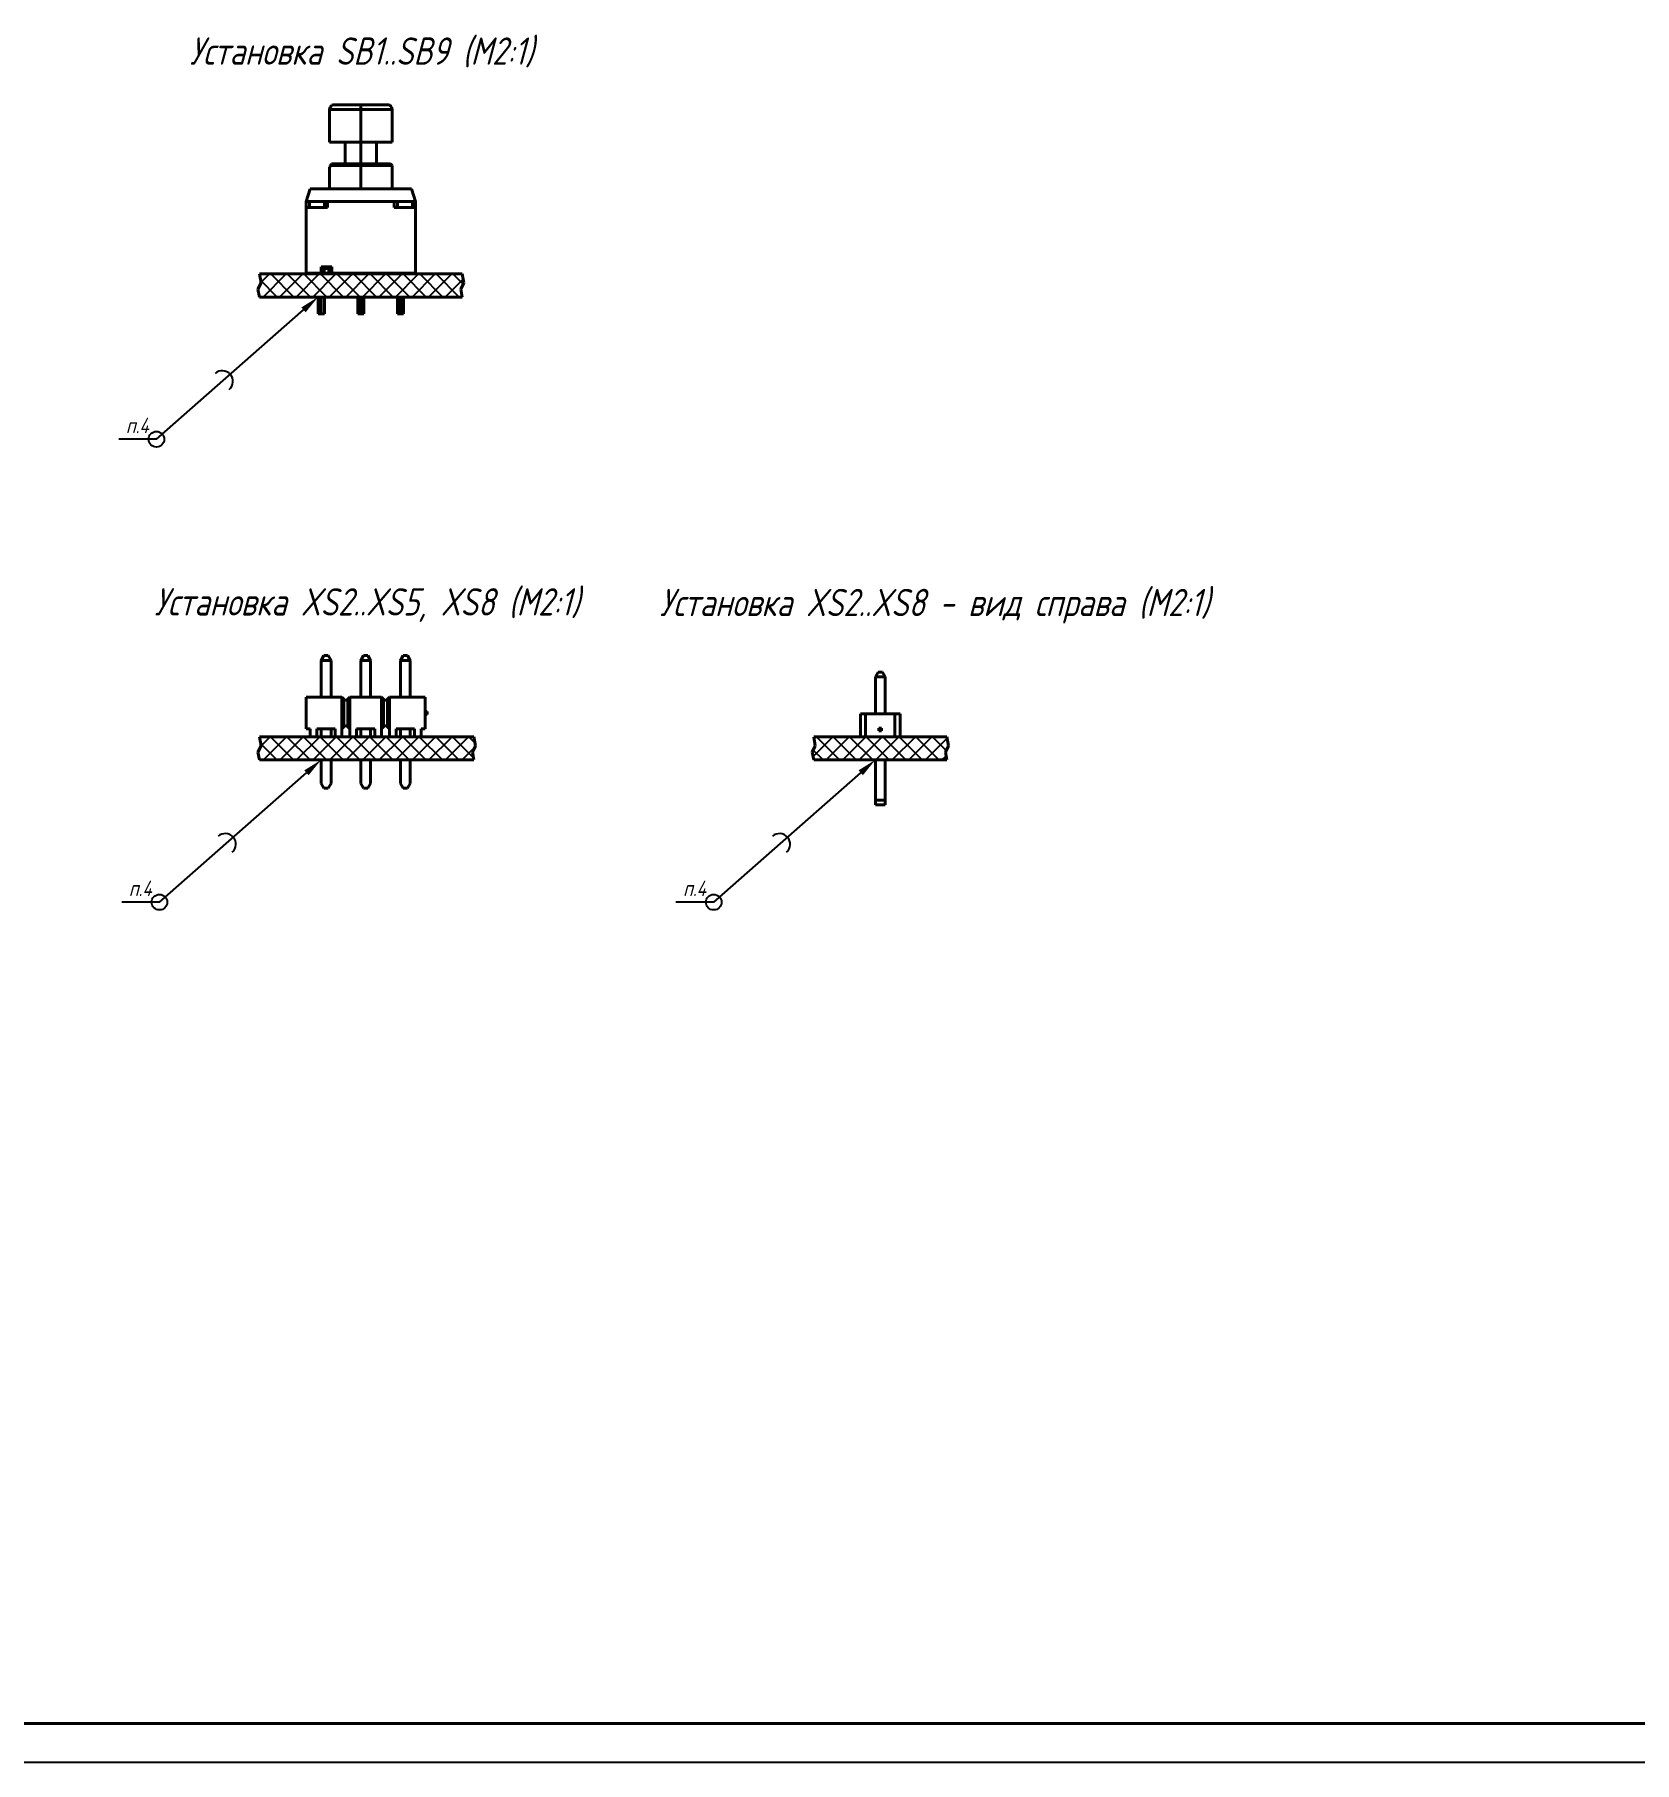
# Model space of a CAD drawing. Extents: x 193 to 1101, y 70 to 664.
# Drawn here: x 519.2 to 724.3, y 70 to 291.5 of the extents above; entities that cross this region are included whole.
import ezdxf

# ---------------------------------------------------------------- set-up
doc = ezdxf.new("R2010")
doc.units = 0
doc.header["$MEASUREMENT"] = 0
doc.layers.get('0').update_dxf_attribs({"linetype": 'CONTINUOUS'})
doc.layers.add('KONTUR', color=7, linetype='CONTINUOUS')
doc.layers.add('Основная', color=7, linetype='CONTINUOUS', lineweight=40)
doc.layers.add('тонкая', color=7, linetype='CONTINUOUS', lineweight=20)
doc.styles.add('GOST type A0', font='', dxfattribs={"oblique": 15, "height": 3.5})
doc.styles.get('GOST type A0').set_extended_font_data('GOST type A')

msp = doc.modelspace()

# ---------------------------------------------------------------- hatches: boundary and pattern name
h = msp.add_hatch()
h.set_pattern_fill('ANSI37', color=256, scale=12)
h.paths.add_polyline_path([(573.844, 258.893), (574.244, 259.693), (574.044, 260.853), (548.044, 260.853), (548.244, 259.693), (547.844, 258.893), (548.044, 257.893), (574.044, 257.893)])
h = msp.add_hatch()
h.set_pattern_fill('ANSI37', color=256, scale=12)
h.paths.add_polyline_path([(575.338, 199.543), (575.738, 200.343), (575.538, 201.503), (548.044, 201.503), (548.244, 200.343), (547.844, 199.543), (548.044, 198.543), (575.538, 198.543)])
h = msp.add_hatch()
h.set_pattern_fill('ANSI37', color=256, scale=12)
h.paths.add_polyline_path([(636.37, 200.343), (636.17, 201.503), (619.09, 201.503), (619.29, 200.343), (618.89, 199.543), (619.09, 198.543), (636.17, 198.543), (635.97, 199.543)])

# ---------------------------------------------------------------- linework, layer by layer
for p, q in [((534.841, 239.648), (553.687, 256.241)), ((534.841, 239.648), (530, 239.648)), ((535.226, 180.298), (554.072, 196.891)), ((606.272, 180.298), (625.119, 196.891)), ((535.226, 180.298), (530.385, 180.298)), ((606.272, 180.298), (601.432, 180.298))]:
    msp.add_line(p, q)
for centre in [(534.841, 239.648), (535.226, 180.298), (606.272, 180.298)]:
    msp.add_circle(centre, 1)
for centre in [(543.275, 247.074), (543.66, 187.724), (614.707, 187.724)]:
    msp.add_arc(centre, 1.371, 311.36007, 131.36007)
for points in [[(553.963, 255.928), (553.412, 256.553), (555.564, 257.893)], [(554.348, 196.578), (553.797, 197.204), (555.949, 198.543)], [(625.394, 196.578), (624.843, 197.204), (626.995, 198.543)]]:
    msp.add_solid(points)
at = {"layer": 'KONTUR'}
msp.add_line((1101, 70), (260, 70), dxfattribs=at)
at = {"layer": 'Основная'}
for p, q in [((557.044, 281.953), (557.064, 282.108)), ((557.044, 281.953), (557.18, 281.953)), ((557.044, 277.753), (557.044, 281.953)), ((557.124, 282.253), (557.064, 282.108)), ((557.124, 282.253), (557.22, 282.377)), ((557.18, 281.953), (557.58, 281.953)), ((557.22, 282.377), (557.344, 282.472)), ((557.344, 282.472), (557.489, 282.532)), ((557.489, 282.532), (557.644, 282.553)), ((557.58, 281.953), (558.215, 281.953)), ((557.644, 282.553), (557.76, 282.553)), ((557.76, 282.553), (558.099, 282.553)), ((558.099, 282.553), (558.64, 282.553)), ((558.215, 281.953), (559.044, 281.953)), ((558.64, 282.553), (559.344, 282.553)), ((559.044, 281.953), (560.009, 281.953)), ((559.344, 282.553), (560.164, 282.553)), ((560.009, 281.953), (561.044, 281.953)), ((560.164, 282.553), (561.044, 282.553)), ((561.044, 282.553), (561.924, 282.553)), ((561.044, 282.532), (561.044, 282.553)), ((561.044, 282.472), (561.044, 282.532)), ((561.044, 282.377), (561.044, 282.472)), ((561.044, 282.253), (561.044, 282.377)), ((561.044, 282.108), (561.044, 282.253)), ((561.044, 281.953), (561.044, 282.108)), ((561.044, 281.953), (562.079, 281.953)), ((561.044, 281.953), (561.044, 277.753)), ((561.924, 282.553), (562.744, 282.553)), ((562.079, 281.953), (563.044, 281.953)), ((562.744, 282.553), (563.448, 282.553)), ((563.044, 281.953), (563.872, 281.953)), ((563.448, 282.553), (563.988, 282.553)), ((563.872, 281.953), (564.508, 281.953)), ((563.988, 282.553), (564.328, 282.553)), ((564.328, 282.553), (564.599, 282.532)), ((564.508, 281.953), (564.908, 281.953)), ((564.744, 282.472), (564.599, 282.532)), ((564.868, 282.377), (564.744, 282.472)), ((564.963, 282.253), (564.868, 282.377)), ((564.908, 281.953), (565.044, 281.953)), ((565.023, 282.108), (564.963, 282.253)), ((565.044, 281.953), (565.023, 282.108)), ((565.044, 281.953), (565.044, 277.753)), ((557.044, 277.753), (557.18, 277.753)), ((557.18, 277.753), (557.58, 277.753)), ((557.58, 277.753), (558.215, 277.753)), ((558.215, 277.753), (559.044, 277.753)), ((559.044, 277.753), (560.009, 277.753)), ((559.044, 277.753), (559.044, 274.953)), ((560.009, 277.753), (561.044, 277.753)), ((561.044, 277.753), (562.079, 277.753)), ((561.044, 277.753), (561.044, 274.753)), ((562.079, 277.753), (563.044, 277.753)), ((563.044, 277.753), (563.872, 277.753)), ((563.044, 274.953), (563.044, 277.753)), ((563.872, 277.753), (564.508, 277.753)), ((564.508, 277.753), (564.908, 277.753)), ((564.908, 277.753), (565.044, 277.753)), ((557.089, 274.753), (557.291, 274.953)), ((557.089, 274.753), (557.089, 274.553)), ((557.089, 274.753), (557.416, 274.753)), ((557.291, 274.953), (557.607, 274.953)), ((557.416, 274.753), (558.033, 274.753)), ((557.607, 274.953), (558.196, 274.953)), ((558.033, 274.753), (558.892, 274.753)), ((558.196, 274.953), (559.01, 274.953)), ((558.892, 274.753), (559.923, 274.753)), ((559.01, 274.953), (559.985, 274.953)), ((559.923, 274.753), (561.044, 274.753)), ((559.985, 274.953), (561.044, 274.953)), ((561.044, 274.953), (562.027, 274.953)), ((561.044, 274.753), (561.044, 274.953)), ((561.044, 274.753), (562.079, 274.753)), ((561.044, 274.753), (561.044, 271.753)), ((562.027, 274.953), (562.944, 274.953)), ((562.079, 274.753), (563.044, 274.753)), ((562.944, 274.953), (563.731, 274.953)), ((563.044, 274.753), (563.872, 274.753)), ((563.731, 274.953), (564.335, 274.953)), ((563.872, 274.753), (564.508, 274.753)), ((564.335, 274.953), (564.714, 274.953)), ((564.508, 274.753), (564.908, 274.753)), ((564.714, 274.953), (564.844, 274.953)), ((564.844, 274.953), (565.044, 274.753)), ((564.908, 274.753), (565.044, 274.753)), ((565.044, 274.753), (565.044, 271.753)), ((557.044, 274.553), (557.049, 274.553)), ((557.044, 274.553), (557.044, 271.753)), ((557.049, 274.553), (557.089, 274.553)), ((554.044, 270.153), (554.544, 271.753)), ((554.544, 271.753), (561.044, 271.753)), ((561.044, 271.753), (567.544, 271.753)), ((567.544, 271.753), (568.044, 270.153)), ((554.044, 270.153), (554.044, 269.353)), ((556.764, 270.153), (554.044, 270.153)), ((554.044, 260.953), (554.044, 269.353)), ((556.764, 269.353), (554.044, 269.353)), ((554.444, 270.153), (554.444, 269.353)), ((556.364, 269.353), (556.364, 270.153)), ((565.324, 270.153), (556.764, 270.153)), ((556.764, 269.353), (556.764, 270.153)), ((568.044, 270.153), (565.324, 270.153)), ((565.324, 270.153), (565.324, 269.353)), ((568.044, 269.353), (565.324, 269.353)), ((565.724, 270.153), (565.724, 269.353)), ((567.644, 269.353), (567.644, 270.153)), ((568.044, 269.353), (568.044, 270.153)), ((568.044, 260.953), (568.044, 269.353)), ((555.944, 261.753), (555.944, 260.953)), ((555.944, 261.753), (557.344, 261.753)), ((556.044, 260.953), (556.044, 261.753)), ((556.144, 261.553), (556.144, 260.953)), ((556.144, 261.553), (556.151, 261.553)), ((556.151, 261.553), (556.171, 261.553)), ((557.137, 261.553), (556.151, 261.553)), ((556.171, 261.553), (556.202, 261.553)), ((556.202, 261.553), (556.244, 261.553)), ((556.244, 261.553), (556.292, 261.553)), ((556.292, 261.553), (556.344, 261.553)), ((556.344, 261.553), (556.944, 261.553)), ((556.344, 261.553), (556.344, 260.953)), ((556.944, 261.553), (556.996, 261.553)), ((556.944, 261.553), (556.944, 260.953)), ((556.996, 261.553), (557.044, 261.553)), ((557.044, 261.553), (557.085, 261.553)), ((557.085, 261.553), (557.117, 261.553)), ((557.117, 261.553), (557.137, 261.553)), ((557.137, 261.553), (557.144, 261.553)), ((557.144, 261.553), (557.144, 260.953)), ((557.344, 260.953), (557.344, 261.753)), ((547.844, 258.893), (548.244, 259.693)), ((548.044, 260.853), (574.044, 260.853)), ((548.244, 259.693), (548.044, 260.853)), ((554.044, 260.953), (555.944, 260.953)), ((555.564, 260.853), (555.564, 260.953)), ((555.944, 260.953), (556.044, 260.953)), ((555.964, 260.853), (555.964, 260.953)), ((556.044, 260.953), (556.144, 260.953)), ((556.144, 260.953), (556.151, 260.953)), ((556.151, 260.953), (556.144, 260.953)), ((556.151, 260.953), (556.171, 260.953)), ((556.171, 260.953), (556.202, 260.953)), ((556.244, 260.953), (556.171, 260.953)), ((556.202, 260.953), (556.244, 260.953)), ((556.244, 260.953), (556.292, 260.953)), ((556.292, 260.953), (556.344, 260.953)), ((556.344, 260.953), (556.944, 260.953)), ((556.364, 260.853), (556.364, 260.953)), ((556.944, 260.953), (556.996, 260.953)), ((556.996, 260.953), (557.044, 260.953)), ((557.044, 260.953), (557.085, 260.953)), ((557.085, 260.953), (557.117, 260.953)), ((557.117, 260.953), (557.137, 260.953)), ((557.137, 260.953), (557.144, 260.953)), ((557.144, 261.353), (557.344, 261.353)), ((557.144, 260.953), (557.344, 260.953)), ((557.344, 260.953), (568.044, 260.953)), ((560.644, 260.853), (560.644, 260.953)), ((561.044, 260.853), (561.044, 260.953)), ((561.444, 260.853), (561.444, 260.953)), ((565.724, 260.853), (565.724, 260.953)), ((566.124, 260.853), (566.124, 260.953)), ((566.524, 260.853), (566.524, 260.953)), ((573.844, 258.893), (574.244, 259.693)), ((574.244, 259.693), (574.044, 260.853)), ((548.044, 257.893), (547.844, 258.893)), ((548.044, 257.893), (574.044, 257.893)), ((555.564, 255.753), (555.564, 257.893)), ((555.964, 255.753), (555.964, 257.893)), ((556.364, 255.753), (556.364, 257.893)), ((560.644, 255.753), (560.644, 257.893)), ((561.044, 255.753), (561.044, 257.893)), ((561.444, 255.753), (561.444, 257.893)), ((565.724, 255.753), (565.724, 257.893)), ((566.124, 255.753), (566.124, 257.893)), ((566.524, 255.753), (566.524, 257.893)), ((574.044, 257.893), (573.844, 258.893)), ((555.577, 255.753), (555.564, 255.753)), ((555.617, 255.753), (555.577, 255.753)), ((555.681, 255.753), (555.617, 255.753)), ((555.764, 255.753), (555.681, 255.753)), ((555.86, 255.753), (555.764, 255.753)), ((555.964, 255.753), (555.86, 255.753)), ((556.067, 255.753), (555.964, 255.753)), ((556.164, 255.753), (556.067, 255.753)), ((556.247, 255.753), (556.164, 255.753)), ((556.31, 255.753), (556.247, 255.753)), ((556.35, 255.753), (556.31, 255.753)), ((556.364, 255.753), (556.35, 255.753)), ((560.657, 255.753), (560.644, 255.753)), ((560.697, 255.753), (560.657, 255.753)), ((560.761, 255.753), (560.697, 255.753)), ((560.844, 255.753), (560.761, 255.753)), ((560.94, 255.753), (560.844, 255.753)), ((561.044, 255.753), (560.94, 255.753)), ((561.147, 255.753), (561.044, 255.753)), ((561.244, 255.753), (561.147, 255.753)), ((561.327, 255.753), (561.244, 255.753)), ((561.39, 255.753), (561.327, 255.753)), ((561.43, 255.753), (561.39, 255.753)), ((561.444, 255.753), (561.43, 255.753)), ((565.737, 255.753), (565.724, 255.753)), ((565.777, 255.753), (565.737, 255.753)), ((565.841, 255.753), (565.777, 255.753)), ((565.924, 255.753), (565.841, 255.753)), ((566.02, 255.753), (565.924, 255.753)), ((566.124, 255.753), (566.02, 255.753)), ((566.227, 255.753), (566.124, 255.753)), ((566.324, 255.753), (566.227, 255.753)), ((566.407, 255.753), (566.324, 255.753)), ((566.47, 255.753), (566.407, 255.753)), ((566.51, 255.753), (566.47, 255.753)), ((566.524, 255.753), (566.51, 255.753)), ((556.301, 211.917), (555.949, 211.307)), ((555.949, 206.583), (555.949, 211.307)), ((555.949, 211.307), (557.219, 211.307)), ((556.301, 211.917), (556.867, 211.917)), ((557.219, 211.307), (556.867, 211.917)), ((557.219, 211.307), (557.219, 206.583)), ((561.381, 211.917), (561.029, 211.307)), ((561.029, 206.583), (561.029, 211.307)), ((561.029, 211.307), (562.299, 211.307)), ((561.381, 211.917), (561.947, 211.917)), ((562.299, 211.307), (561.947, 211.917)), ((562.299, 211.307), (562.299, 206.583)), ((566.461, 211.917), (566.109, 211.307)), ((566.109, 206.583), (566.109, 211.307)), ((566.109, 211.307), (567.379, 211.307)), ((566.461, 211.917), (567.027, 211.917)), ((567.379, 211.307), (567.027, 211.917)), ((567.379, 211.307), (567.379, 206.583)), ((626.995, 209.187), (627.347, 209.797)), ((626.995, 209.187), (626.995, 204.463)), ((628.265, 209.187), (626.995, 209.187)), ((627.913, 209.797), (627.347, 209.797)), ((627.913, 209.797), (628.265, 209.187)), ((628.265, 209.187), (628.265, 204.463)), ((554.044, 206.583), (558.616, 206.583)), ((554.044, 206.583), (554.044, 202.519)), ((558.616, 206.583), (558.616, 202.519)), ((558.616, 206.583), (558.864, 206.335)), ((558.864, 206.335), (558.864, 202.767)), ((558.864, 206.335), (559.124, 206.075)), ((559.124, 206.075), (559.384, 206.335)), ((559.384, 206.335), (559.632, 206.583)), ((559.384, 206.335), (559.384, 202.767)), ((559.632, 206.583), (563.696, 206.583)), ((559.632, 206.583), (559.632, 202.519)), ((563.696, 206.583), (563.696, 202.519)), ((563.696, 206.583), (563.944, 206.335)), ((563.944, 206.335), (563.944, 202.767)), ((563.944, 206.335), (564.204, 206.075)), ((564.204, 206.075), (564.464, 206.335)), ((564.464, 206.335), (564.712, 206.583)), ((564.464, 206.335), (564.464, 202.767)), ((564.712, 206.583), (564.712, 202.519)), ((564.712, 206.583), (569.284, 206.583)), ((569.284, 206.583), (569.284, 202.519)), ((569.284, 204.73), (569.538, 204.73)), ((569.284, 204.371), (569.538, 204.371)), ((569.538, 204.371), (569.538, 204.73)), ((625.09, 204.463), (625.09, 201.503)), ((625.09, 204.463), (625.751, 204.463)), ((625.751, 204.463), (626.995, 204.463)), ((625.751, 204.463), (629.51, 204.463)), ((625.751, 204.463), (625.751, 201.503)), ((628.265, 204.463), (629.51, 204.463)), ((629.51, 201.503), (629.51, 204.463)), ((629.51, 204.463), (630.17, 204.463)), ((630.17, 204.463), (630.17, 201.503)), ((554.546, 202.519), (554.044, 202.519)), ((554.546, 201.503), (554.546, 202.519)), ((555.409, 202.519), (555.409, 201.503)), ((557.758, 202.519), (555.409, 202.519)), ((555.949, 201.503), (555.949, 202.519)), ((557.219, 202.519), (557.219, 201.503)), ((557.758, 201.503), (557.758, 202.519)), ((558.864, 202.767), (558.616, 202.519)), ((558.616, 202.519), (558.616, 201.503)), ((559.124, 203.027), (558.864, 202.767)), ((559.384, 202.767), (559.124, 203.027)), ((559.632, 202.519), (559.384, 202.767)), ((559.632, 201.503), (559.632, 202.519)), ((560.489, 202.519), (560.489, 201.503)), ((562.838, 202.519), (560.489, 202.519)), ((561.029, 201.503), (561.029, 202.519)), ((562.299, 202.519), (562.299, 201.503)), ((562.838, 201.503), (562.838, 202.519)), ((563.944, 202.767), (563.696, 202.519)), ((563.696, 202.519), (563.696, 201.503)), ((564.204, 203.027), (563.944, 202.767)), ((564.464, 202.767), (564.204, 203.027)), ((564.712, 202.519), (564.464, 202.767)), ((564.712, 201.503), (564.712, 202.519)), ((565.569, 202.519), (565.569, 201.503)), ((567.918, 202.519), (565.569, 202.519)), ((566.109, 201.503), (566.109, 202.519)), ((567.379, 202.519), (567.379, 201.503)), ((567.918, 201.503), (567.918, 202.519)), ((568.782, 202.519), (568.782, 201.503)), ((569.284, 202.519), (568.782, 202.519)), ((627.458, 202.251), (627.458, 202.61)), ((627.458, 202.61), (627.802, 202.61)), ((627.802, 202.251), (627.458, 202.251)), ((627.802, 202.61), (627.802, 202.251)), ((547.844, 199.543), (548.244, 200.343)), ((548.044, 198.543), (547.844, 199.543)), ((548.044, 201.503), (575.538, 201.503)), ((548.244, 200.343), (548.044, 201.503)), ((575.338, 199.543), (575.738, 200.343)), ((575.538, 198.543), (575.338, 199.543)), ((575.738, 200.343), (575.538, 201.503)), ((618.89, 199.543), (619.29, 200.343)), ((619.09, 198.543), (618.89, 199.543)), ((619.09, 201.503), (636.17, 201.503)), ((619.29, 200.343), (619.09, 201.503)), ((635.97, 199.543), (636.37, 200.343)), ((636.17, 198.543), (635.97, 199.543)), ((636.37, 200.343), (636.17, 201.503)), ((548.044, 198.543), (575.538, 198.543)), ((555.949, 195.508), (555.949, 198.543)), ((557.219, 198.543), (557.219, 195.508)), ((561.029, 195.508), (561.029, 198.543)), ((562.299, 198.543), (562.299, 195.508)), ((566.109, 195.508), (566.109, 198.543)), ((567.379, 198.543), (567.379, 195.508)), ((619.09, 198.543), (636.17, 198.543)), ((626.995, 198.543), (626.995, 193.388)), ((628.265, 198.543), (628.265, 193.388)), ((556.301, 194.899), (555.949, 195.508)), ((557.219, 195.508), (556.867, 194.899)), ((561.381, 194.899), (561.029, 195.508)), ((562.299, 195.508), (561.947, 194.899)), ((566.461, 194.899), (566.109, 195.508)), ((567.379, 195.508), (567.027, 194.899)), ((556.867, 194.899), (556.301, 194.899)), ((561.947, 194.899), (561.381, 194.899)), ((567.027, 194.899), (566.461, 194.899)), ((628.265, 193.388), (626.995, 193.388)), ((626.995, 193.388), (626.995, 192.779)), ((628.265, 192.779), (626.995, 192.779)), ((628.265, 193.388), (628.265, 192.779)), ((1096, 75), (268, 75))]:
    msp.add_line(p, q, dxfattribs=at)

# ---------------------------------------------------------------- texts
at = {"char_height": 2, "attachment_point": 1, "style": 'GOST type A0'}
for insert in [(530.915, 242.428), (531.3, 183.078), (602.346, 183.078)]:
    msp.add_mtext_dynamic_manual_height_columns('п.4', width=7.67475, gutter_width=17.5, heights=[3.099], dxfattribs=dict(at, insert=insert))
at = {"layer": 'тонкая', "style": 'GOST type A0', "oblique": 15}
for s, p in [('Установка SB1..SB9 (M2:1) ', (539.1, 287.677)), ('Установка XS2..XS5, XS8 (M2:1) ', (534.577, 217.055)), ('Установка XS2..XS8 - вид справа (M2:1) ', (599.354, 216.975))]:
    msp.add_text(s, height=3.5, dxfattribs=at).set_placement(p)

doc.saveas('drawing.dxf')
